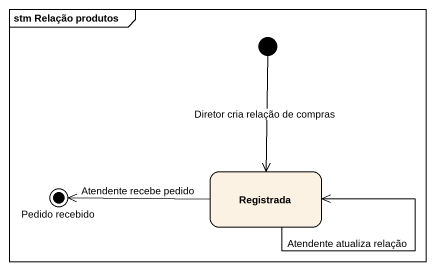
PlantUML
@startuml
mainframe stm Relação produtos
hide empty description
state "Pedido recebido" as Pedido_recebido <<end>>
state Registrada
[*] --> Registrada : Diretor cria relação de compras
Registrada -left-> Pedido_recebido : Atendente recebe pedido
Registrada --> Registrada : Atendente atualiza relação
@enduml
